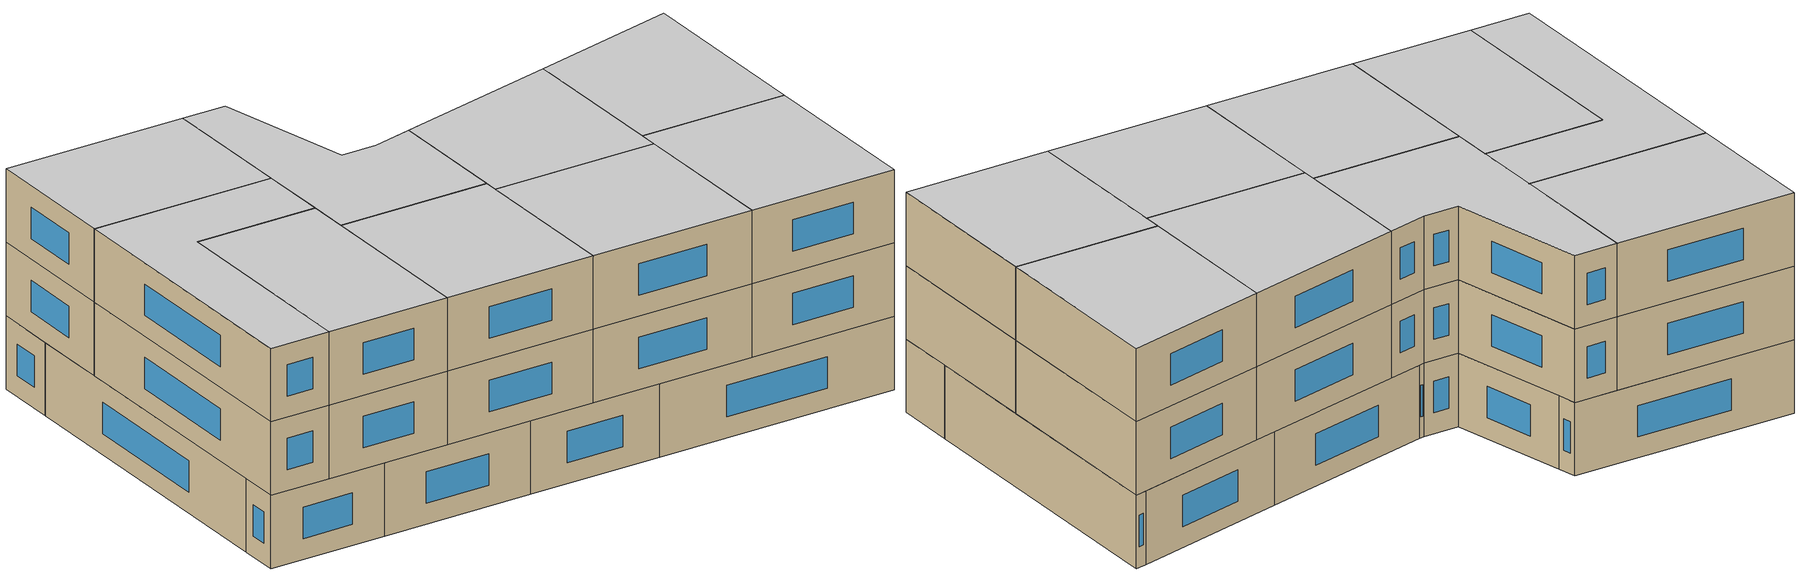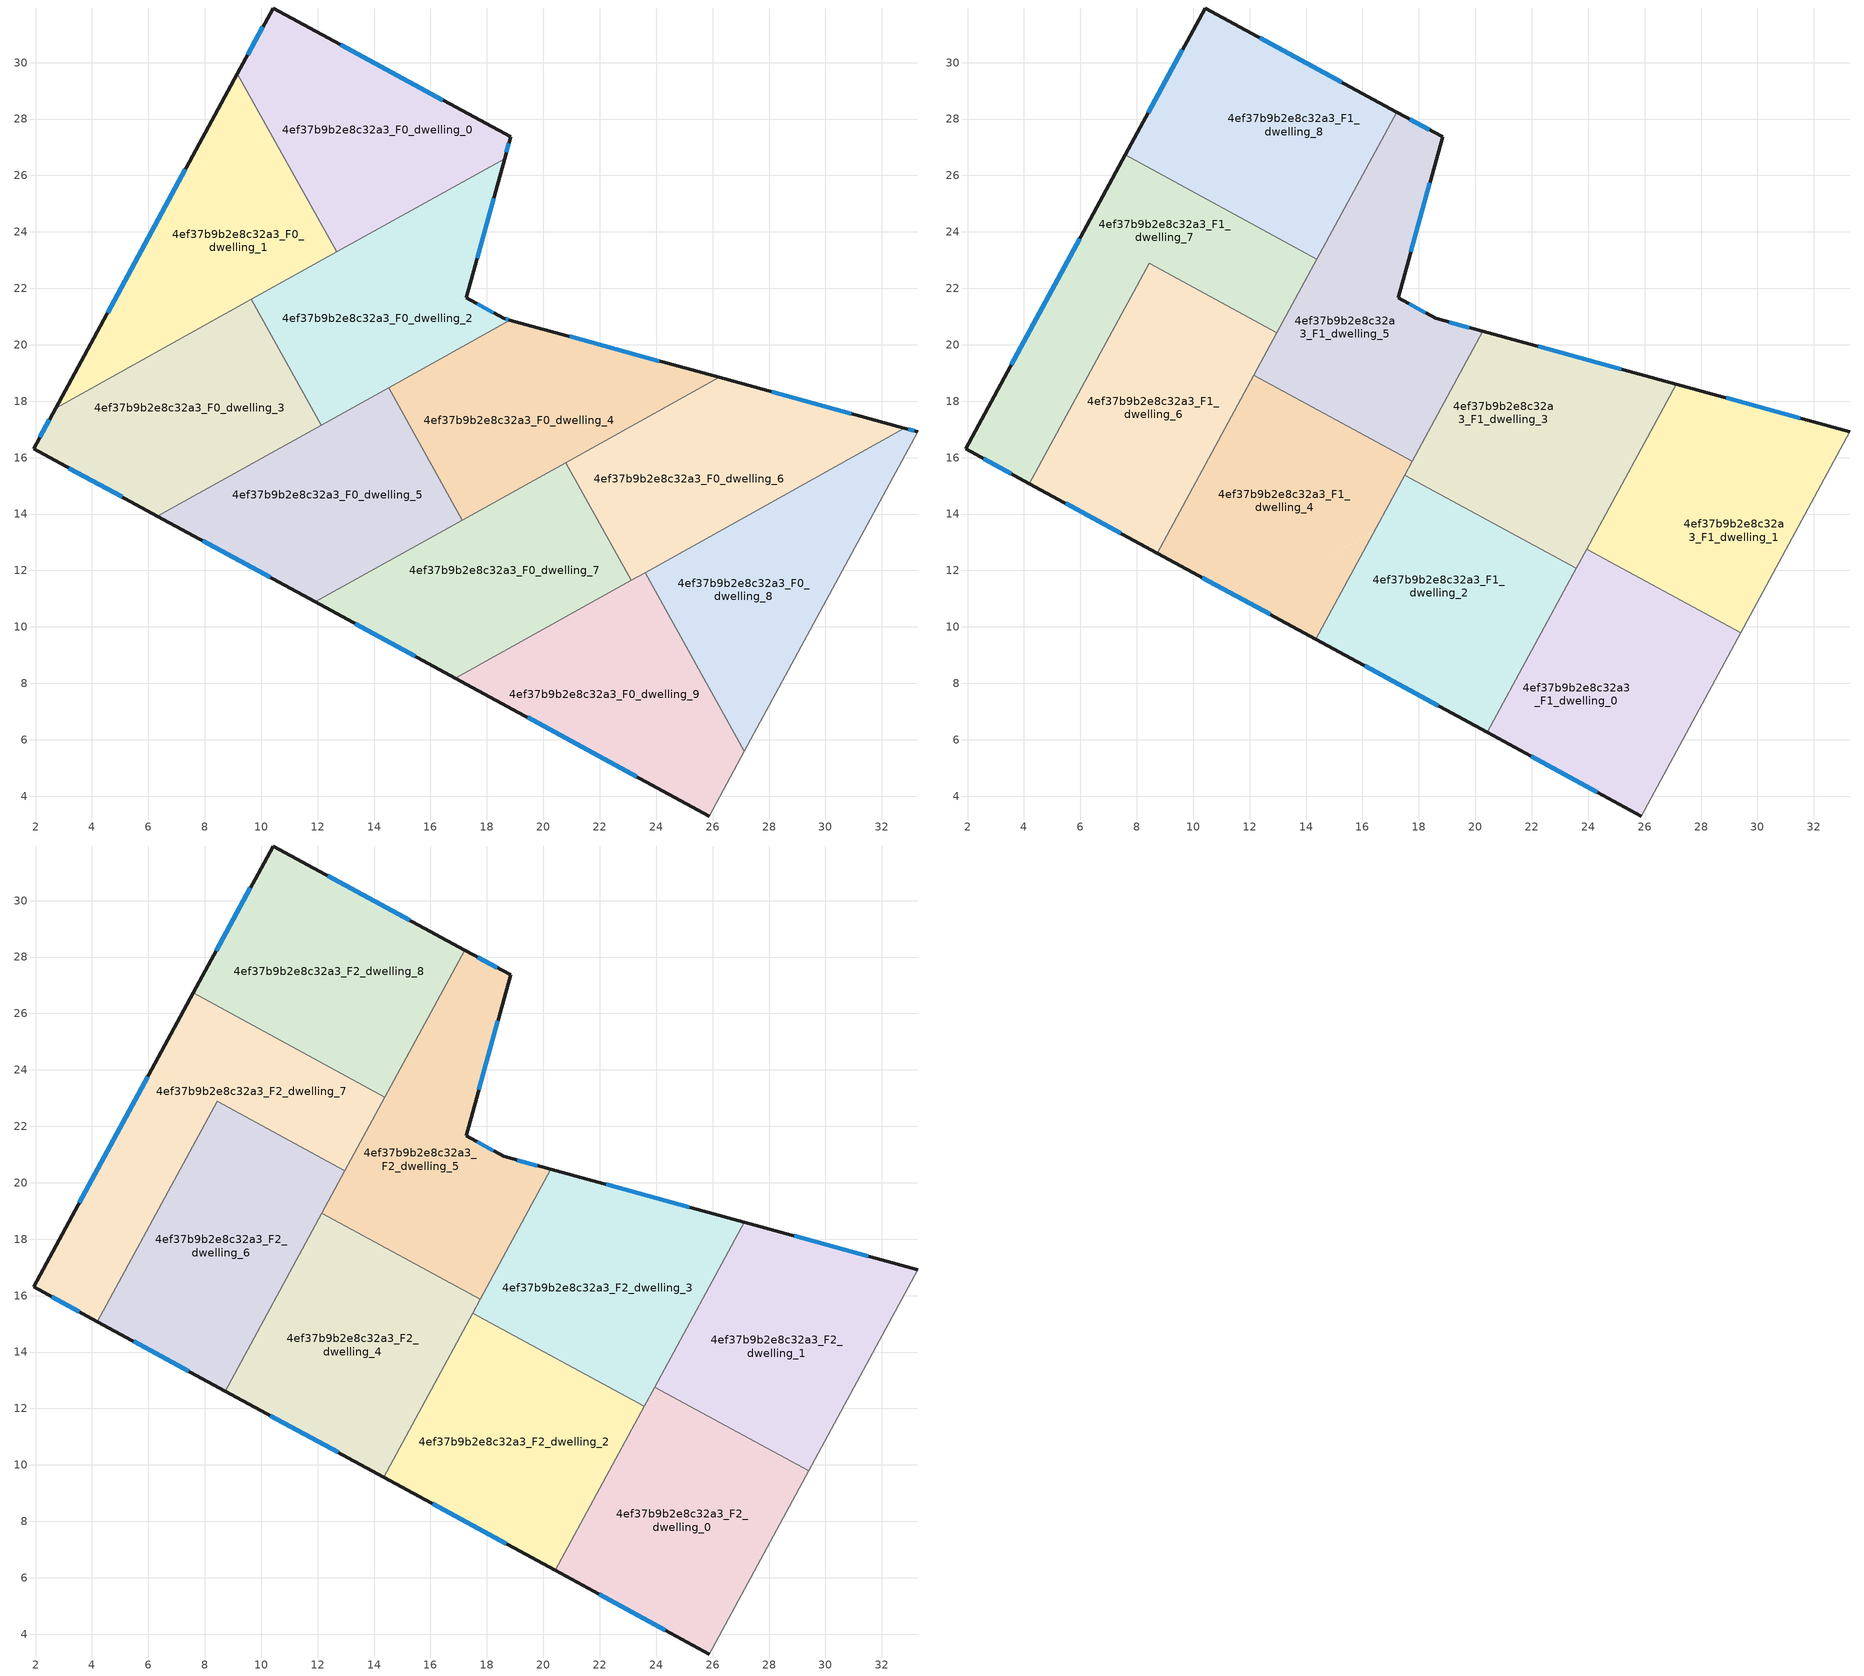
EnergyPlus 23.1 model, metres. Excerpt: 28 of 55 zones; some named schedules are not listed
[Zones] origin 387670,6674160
4ef37b9b2e8c32a3_F0_dwelling_0
 floor ground (EU_floor_Construction): 18.84,27.37 18.63,26.6 12.68,23.29 9.16,29.61 10.42,31.94 z0
 wall outside (EU_wall_Construction): 18.63,26.6 18.84,27.37 10.42,31.94 9.16,29.61 z0:3
 wall to 4ef37b9b2e8c32a3_F0_dwelling_1 (EU_wall_Construction): 9.16,29.61 12.68,23.29 z0:3
 wall to 4ef37b9b2e8c32a3_F0_dwelling_2 (EU_wall_Construction): 12.68,23.29 18.63,26.6 z0:3
 window (EU_Window_Construction): 10.06,31.27 9.52,30.28 / 16.43,28.67 12.83,30.63 / 18.69,26.82 18.78,27.15 z0.86:2.14
4ef37b9b2e8c32a3_F0_dwelling_1
 floor ground (EU_floor_Construction): 9.16,29.61 12.68,23.29 2.71,17.75 z0
 wall outside (EU_wall_Construction): 9.16,29.61 2.71,17.75 z0:3
 wall to 4ef37b9b2e8c32a3_F0_dwelling_3 (EU_wall_Construction): 2.71,17.75 9.65,21.61 z0:3
 wall to 4ef37b9b2e8c32a3_F0_dwelling_2 (EU_wall_Construction): 9.65,21.61 12.68,23.29 z0:3
 window (EU_Window_Construction): 7.32,26.22 4.55,21.14 z0.86:2.14
4ef37b9b2e8c32a3_F0_dwelling_2
 floor ground (EU_floor_Construction): 18.63,26.6 17.27,21.66 18.6,20.93 18.82,20.88 12.13,17.16 9.65,21.61 z0
 wall outside (EU_wall_Construction): 18.82,20.88 18.6,20.93 17.27,21.66 18.63,26.6 z0:3
 wall to 4ef37b9b2e8c32a3_F0_dwelling_3 (EU_wall_Construction): 9.65,21.61 12.13,17.16 z0:3
 wall to 4ef37b9b2e8c32a3_F0_dwelling_4 (EU_wall_Construction): 14.51,18.48 18.82,20.88 z0:3
 wall to 4ef37b9b2e8c32a3_F0_dwelling_5 (EU_wall_Construction): 12.13,17.16 14.51,18.48 z0:3
 window (EU_Window_Construction): 18.76,20.89 18.66,20.92 / 17.66,23.07 18.24,25.19 / 18.22,21.14 17.65,21.45 z0.86:2.14
4ef37b9b2e8c32a3_F0_dwelling_3
 floor ground (EU_floor_Construction): 9.65,21.61 12.13,17.16 6.32,13.92 1.93,16.31 2.71,17.75 z0
 wall outside (EU_wall_Construction): 2.71,17.75 1.93,16.31 6.32,13.92 z0:3
 wall to 4ef37b9b2e8c32a3_F0_dwelling_5 (EU_wall_Construction): 6.32,13.92 12.13,17.16 z0:3
 window (EU_Window_Construction): 3.18,15.63 5.07,14.61 / 2.49,17.34 2.15,16.72 z0.86:2.14
4ef37b9b2e8c32a3_F0_dwelling_4
 floor ground (EU_floor_Construction): 26.23,18.84 17.13,13.78 14.51,18.48 18.82,20.88 z0
 wall outside (EU_wall_Construction): 26.23,18.84 18.82,20.88 z0:3
 wall to 4ef37b9b2e8c32a3_F0_dwelling_5 (EU_wall_Construction): 14.51,18.48 17.13,13.78 z0:3
 wall to 4ef37b9b2e8c32a3_F0_dwelling_6 (EU_wall_Construction): 20.8,15.82 26.23,18.84 z0:3
 wall to 4ef37b9b2e8c32a3_F0_dwelling_7 (EU_wall_Construction): 17.13,13.78 20.8,15.82 z0:3
 window (EU_Window_Construction): 24.11,19.42 20.93,20.3 z0.86:2.14
 ceiling adiabatic (EU_roof_Construction): 26.23,18.84 18.82,20.88 14.51,18.48 17.13,13.78 z3
4ef37b9b2e8c32a3_F0_dwelling_5
 floor ground (EU_floor_Construction): 14.51,18.48 17.13,13.78 11.92,10.88 6.32,13.92 z0
 wall outside (EU_wall_Construction): 6.32,13.92 11.92,10.88 z0:3
 wall to 4ef37b9b2e8c32a3_F0_dwelling_7 (EU_wall_Construction): 11.92,10.88 17.13,13.78 z0:3
 window (EU_Window_Construction): 7.92,13.06 10.32,11.75 z0.86:2.14
4ef37b9b2e8c32a3_F0_dwelling_6
 floor ground (EU_floor_Construction): 32.8,17.04 23.12,11.65 20.8,15.82 26.23,18.84 z0
 wall outside (EU_wall_Construction): 32.8,17.04 26.23,18.84 z0:3
 wall to 4ef37b9b2e8c32a3_F0_dwelling_7 (EU_wall_Construction): 20.8,15.82 23.12,11.65 z0:3
 wall to 4ef37b9b2e8c32a3_F0_dwelling_8 (EU_wall_Construction): 23.61,11.93 32.8,17.04 z0:3
 wall to 4ef37b9b2e8c32a3_F0_dwelling_9 (EU_wall_Construction): 23.12,11.65 23.61,11.93 z0:3
 window (EU_Window_Construction): 30.92,17.56 28.1,18.33 z0.86:2.14
4ef37b9b2e8c32a3_F0_dwelling_7
 floor ground (EU_floor_Construction): 20.8,15.82 23.12,11.65 16.88,8.19 11.92,10.88 z0
 wall outside (EU_wall_Construction): 11.92,10.88 16.88,8.19 z0:3
 wall to 4ef37b9b2e8c32a3_F0_dwelling_9 (EU_wall_Construction): 16.88,8.19 23.12,11.65 z0:3
 window (EU_Window_Construction): 13.34,10.11 15.46,8.96 z0.86:2.14
4ef37b9b2e8c32a3_F0_dwelling_8
 floor ground (EU_floor_Construction): 33.28,16.91 27.13,5.59 23.6,11.93 32.8,17.04 z0
 wall outside (EU_wall_Construction): 33.28,16.91 32.8,17.04 z0:3
 wall adiabatic (EU_wall_Construction): 27.13,5.59 33.28,16.91 z0:3
 wall to 4ef37b9b2e8c32a3_F0_dwelling_9 (EU_wall_Construction): 23.6,11.93 27.13,5.59 z0:3
 window (EU_Window_Construction): 33.14,16.95 32.94,17 z0.86:2.14
4ef37b9b2e8c32a3_F0_dwelling_9
 floor ground (EU_floor_Construction): 23.6,11.93 27.13,5.59 25.88,3.3 16.88,8.19 z0
 wall outside (EU_wall_Construction): 16.88,8.19 25.88,3.3 z0:3
 wall adiabatic (EU_wall_Construction): 25.88,3.3 27.13,5.59 z0:3
 window (EU_Window_Construction): 19.45,6.79 23.31,4.69 z0.86:2.14
4ef37b9b2e8c32a3_F1_dwelling_0
 floor to 4ef37b9b2e8c32a3_F0_dwelling_9 (EU_floor_Construction): 23.6,11.93 27.13,5.59 25.88,3.3 20.43,6.26 23.46,11.85 z3
 floor to 4ef37b9b2e8c32a3_F0_dwelling_8 (EU_floor_Construction): 29.41,9.78 27.13,5.59 23.6,11.93 24.52,12.44 z3
 floor to 4ef37b9b2e8c32a3_F0_dwelling_6 (EU_floor_Construction): 24.52,12.44 23.46,11.85 23.95,12.75 z3
 wall outside (EU_wall_Construction): 20.43,6.26 25.88,3.3 z3:6
 wall to 4ef37b9b2e8c32a3_F1_dwelling_1 (EU_wall_Construction): 29.41,9.78 23.95,12.75 z3:6
 wall adiabatic (EU_wall_Construction): 25.88,3.3 29.41,9.78 z3:6
 wall to 4ef37b9b2e8c32a3_F1_dwelling_2 (EU_wall_Construction): 23.59,12.07 20.43,6.26 z3:6
 wall to 4ef37b9b2e8c32a3_F1_dwelling_3 (EU_wall_Construction): 23.95,12.75 23.59,12.07 z3:6
 window (EU_Window_Construction): 21.99,5.41 24.33,4.14 z3.86:5.14
4ef37b9b2e8c32a3_F1_dwelling_1
 floor to 4ef37b9b2e8c32a3_F0_dwelling_8 (EU_floor_Construction): 33.28,16.91 29.41,9.78 24.52,12.44 32.8,17.04 z3
 floor to 4ef37b9b2e8c32a3_F0_dwelling_6 (EU_floor_Construction): 32.8,17.04 24.52,12.44 23.95,12.75 27.13,18.6 z3
 wall outside (EU_wall_Construction): 33.28,16.91 27.13,18.6 z3:6
 wall adiabatic (EU_wall_Construction): 29.41,9.78 33.28,16.91 z3:6
 wall to 4ef37b9b2e8c32a3_F1_dwelling_3 (EU_wall_Construction): 27.13,18.6 23.95,12.75 z3:6
 window (EU_Window_Construction): 31.52,17.39 28.89,18.11 z3.86:5.14
4ef37b9b2e8c32a3_F1_dwelling_2
 floor to 4ef37b9b2e8c32a3_F0_dwelling_7 (EU_floor_Construction): 22.58,12.62 23.12,11.65 16.88,8.19 14.34,9.57 16.41,13.38 18.76,14.69 z3
 floor to 4ef37b9b2e8c32a3_F0_dwelling_9 (EU_floor_Construction): 23.46,11.85 20.43,6.26 16.88,8.19 z3
 floor to 4ef37b9b2e8c32a3_F0_dwelling_5 (EU_floor_Construction): 16.87,14.24 17.13,13.78 16.41,13.38 z3
 floor adiabatic (EU_floor_Construction): 18.76,14.69 17.13,13.78 16.87,14.24 17.49,15.38 z3
 floor to 4ef37b9b2e8c32a3_F0_dwelling_6 (EU_floor_Construction): 23.59,12.07 23.46,11.85 23.12,11.65 22.58,12.62 z3
 wall outside (EU_wall_Construction): 14.34,9.57 20.43,6.26 z3:6
 wall to 4ef37b9b2e8c32a3_F1_dwelling_3 (EU_wall_Construction): 23.59,12.07 17.49,15.38 z3:6
 wall to 4ef37b9b2e8c32a3_F1_dwelling_4 (EU_wall_Construction): 17.49,15.38 14.34,9.57 z3:6
 window (EU_Window_Construction): 16.08,8.62 18.69,7.21 z3.86:5.14
4ef37b9b2e8c32a3_F1_dwelling_3
 floor adiabatic (EU_floor_Construction): 26.23,18.84 18.76,14.69 17.49,15.38 20.27,20.48 z3
 floor to 4ef37b9b2e8c32a3_F0_dwelling_7 (EU_floor_Construction): 20.8,15.82 22.58,12.62 18.76,14.69 z3
 floor to 4ef37b9b2e8c32a3_F0_dwelling_6 (EU_floor_Construction): 27.13,18.6 23.59,12.07 22.58,12.62 20.8,15.82 26.23,18.84 z3
 wall outside (EU_wall_Construction): 27.13,18.6 20.27,20.48 z3:6
 wall to 4ef37b9b2e8c32a3_F1_dwelling_5 (EU_wall_Construction): 20.27,20.48 17.76,15.87 z3:6
 wall to 4ef37b9b2e8c32a3_F1_dwelling_4 (EU_wall_Construction): 17.76,15.87 17.5,15.38 z3:6
 window (EU_Window_Construction): 25.17,19.13 22.23,19.94 z3.86:5.14
4ef37b9b2e8c32a3_F1_dwelling_4
 floor to 4ef37b9b2e8c32a3_F0_dwelling_5 (EU_floor_Construction): 15.19,17.27 16.87,14.24 16.41,13.38 11.92,10.88 8.72,12.62 10.78,16.41 13.75,18.05 z3
 floor to 4ef37b9b2e8c32a3_F0_dwelling_7 (EU_floor_Construction): 16.41,13.38 14.34,9.57 11.92,10.88 z3
 floor to 4ef37b9b2e8c32a3_F0_dwelling_3 (EU_floor_Construction): 11.65,18.01 12.13,17.16 10.78,16.41 z3
 floor adiabatic (EU_floor_Construction): 17.76,15.87 16.87,14.24 15.19,17.27 z3
 floor to 4ef37b9b2e8c32a3_F0_dwelling_2 (EU_floor_Construction): 13.75,18.05 12.13,17.16 11.65,18.01 12.15,18.92 z3
 wall outside (EU_wall_Construction): 8.72,12.62 14.34,9.57 z3:6
 wall to 4ef37b9b2e8c32a3_F1_dwelling_5 (EU_wall_Construction): 17.76,15.87 12.15,18.92 z3:6
 wall to 4ef37b9b2e8c32a3_F1_dwelling_6 (EU_wall_Construction): 12.15,18.92 8.72,12.62 z3:6
 window (EU_Window_Construction): 10.33,11.75 12.73,10.44 z3.86:5.14
4ef37b9b2e8c32a3_F1_dwelling_5
 floor to 4ef37b9b2e8c32a3_F0_dwelling_2 (EU_floor_Construction): 18.63,26.6 17.27,21.66 18.6,20.93 18.82,20.88 13.75,18.05 12.15,18.92 15.32,24.76 z3
 floor to 4ef37b9b2e8c32a3_F0_dwelling_0 (EU_floor_Construction): 18.84,27.37 18.63,26.6 15.32,24.76 17.21,28.25 z3
 floor to 4ef37b9b2e8c32a3_F0_dwelling_5 (EU_floor_Construction): 14.51,18.48 15.19,17.27 13.75,18.05 z3
 floor adiabatic (EU_floor_Construction): 20.27,20.48 17.76,15.87 15.19,17.27 14.51,18.48 18.82,20.88 z3
 wall outside (EU_wall_Construction): 20.27,20.48 18.6,20.93 17.27,21.66 18.84,27.37 17.21,28.25 z3:6
 wall to 4ef37b9b2e8c32a3_F1_dwelling_8 (EU_wall_Construction): 17.21,28.25 14.38,23.04 z3:6
 wall to 4ef37b9b2e8c32a3_F1_dwelling_7 (EU_wall_Construction): 14.38,23.04 12.97,20.43 z3:6
 wall to 4ef37b9b2e8c32a3_F1_dwelling_6 (EU_wall_Construction): 12.97,20.43 12.15,18.92 z3:6
 window (EU_Window_Construction): 19.79,20.61 19.08,20.8 / 18.37,27.62 17.68,28 / 17.72,23.29 18.39,25.73 / 18.22,21.14 17.65,21.45 z3.86:5.14
4ef37b9b2e8c32a3_F1_dwelling_6
 floor to 4ef37b9b2e8c32a3_F0_dwelling_3 (EU_floor_Construction): 9.65,21.61 11.65,18.01 10.78,16.41 6.32,13.92 4.2,15.08 6.91,20.08 z3
 floor to 4ef37b9b2e8c32a3_F0_dwelling_1 (EU_floor_Construction): 10.22,21.92 6.91,20.08 8.44,22.89 z3
 floor to 4ef37b9b2e8c32a3_F0_dwelling_5 (EU_floor_Construction): 10.78,16.41 8.72,12.62 6.32,13.92 z3
 floor to 4ef37b9b2e8c32a3_F0_dwelling_2 (EU_floor_Construction): 12.97,20.43 11.65,18.01 9.65,21.61 10.22,21.92 z3
 wall outside (EU_wall_Construction): 4.2,15.08 8.72,12.62 z3:6
 wall to 4ef37b9b2e8c32a3_F1_dwelling_7 (EU_wall_Construction): 12.97,20.43 8.44,22.89 4.2,15.08 z3:6
 window (EU_Window_Construction): 5.49,14.38 7.43,13.32 z3.86:5.14
4ef37b9b2e8c32a3_F1_dwelling_7
 floor to 4ef37b9b2e8c32a3_F0_dwelling_1 (EU_floor_Construction): 12.14,24.26 12.68,23.29 10.22,21.92 8.44,22.89 6.91,20.08 2.71,17.75 7.59,26.73 z3
 floor to 4ef37b9b2e8c32a3_F0_dwelling_0 (EU_floor_Construction): 13.29,23.63 12.68,23.29 12.14,24.26 z3
 floor to 4ef37b9b2e8c32a3_F0_dwelling_3 (EU_floor_Construction): 6.91,20.08 4.2,15.08 1.93,16.31 2.71,17.75 z3
 floor to 4ef37b9b2e8c32a3_F0_dwelling_2 (EU_floor_Construction): 14.38,23.04 12.97,20.43 10.22,21.92 13.29,23.63 z3
 wall outside (EU_wall_Construction): 7.59,26.73 1.93,16.31 4.2,15.08 z3:6
 wall to 4ef37b9b2e8c32a3_F1_dwelling_8 (EU_wall_Construction): 14.38,23.04 7.59,26.73 z3:6
 window (EU_Window_Construction): 2.58,15.96 3.55,15.43 / 5.97,23.75 3.55,19.28 z3.86:5.14
4ef37b9b2e8c32a3_F1_dwelling_8
 floor to 4ef37b9b2e8c32a3_F0_dwelling_0 (EU_floor_Construction): 17.21,28.25 15.32,24.76 13.29,23.63 12.14,24.26 9.16,29.61 10.42,31.94 z3
 floor to 4ef37b9b2e8c32a3_F0_dwelling_1 (EU_floor_Construction): 9.16,29.61 12.14,24.26 7.59,26.73 z3
 floor to 4ef37b9b2e8c32a3_F0_dwelling_2 (EU_floor_Construction): 15.32,24.76 14.38,23.04 13.29,23.63 z3
 wall outside (EU_wall_Construction): 17.21,28.25 10.42,31.94 7.59,26.73 z3:6
 window (EU_Window_Construction): 9.61,30.45 8.4,28.22 / 15.27,29.3 12.36,30.88 z3.86:5.14
4ef37b9b2e8c32a3_F2_dwelling_0
 floor to 4ef37b9b2e8c32a3_F1_dwelling_0 (EU_floor_Construction): 29.41,9.78 25.88,3.3 20.43,6.26 23.95,12.75 z6
 wall outside (EU_wall_Construction): 20.43,6.26 25.88,3.3 z6:9
 wall to 4ef37b9b2e8c32a3_F2_dwelling_1 (EU_wall_Construction): 29.41,9.78 23.95,12.75 z6:9
 wall adiabatic (EU_wall_Construction): 25.88,3.3 29.41,9.78 z6:9
 wall to 4ef37b9b2e8c32a3_F2_dwelling_2 (EU_wall_Construction): 23.59,12.07 20.43,6.26 z6:9
 wall to 4ef37b9b2e8c32a3_F2_dwelling_3 (EU_wall_Construction): 23.95,12.75 23.59,12.07 z6:9
 window (EU_Window_Construction): 21.99,5.41 24.33,4.14 z6.86:8.14
 ceiling to 4ef37b9b2e8c32a3_F3_dwelling_0 (EU_floor_Construction): 25.88,3.3 29.41,9.78 23.95,12.75 20.43,6.26 z9
4ef37b9b2e8c32a3_F2_dwelling_1
 floor to 4ef37b9b2e8c32a3_F1_dwelling_1 (EU_floor_Construction): 33.28,16.91 29.41,9.78 23.95,12.75 27.13,18.6 z6
 wall outside (EU_wall_Construction): 33.28,16.91 27.13,18.6 z6:9
 wall adiabatic (EU_wall_Construction): 29.41,9.78 33.28,16.91 z6:9
 wall to 4ef37b9b2e8c32a3_F2_dwelling_3 (EU_wall_Construction): 27.13,18.6 23.95,12.75 z6:9
 window (EU_Window_Construction): 31.52,17.39 28.89,18.11 z6.86:8.14
 ceiling to 4ef37b9b2e8c32a3_F3_dwelling_1 (EU_floor_Construction): 29.41,9.78 33.28,16.91 27.13,18.6 23.95,12.75 z9
4ef37b9b2e8c32a3_F2_dwelling_2
 floor to 4ef37b9b2e8c32a3_F1_dwelling_2 (EU_floor_Construction): 23.59,12.07 20.43,6.26 14.34,9.57 17.49,15.38 z6
 wall outside (EU_wall_Construction): 14.34,9.57 20.43,6.26 z6:9
 wall to 4ef37b9b2e8c32a3_F2_dwelling_3 (EU_wall_Construction): 23.59,12.07 17.49,15.38 z6:9
 wall to 4ef37b9b2e8c32a3_F2_dwelling_4 (EU_wall_Construction): 17.49,15.38 14.34,9.57 z6:9
 window (EU_Window_Construction): 16.08,8.62 18.69,7.21 z6.86:8.14
 ceiling to 4ef37b9b2e8c32a3_F3_dwelling_2 (EU_floor_Construction): 20.43,6.26 23.59,12.07 17.49,15.38 14.34,9.57 z9
4ef37b9b2e8c32a3_F2_dwelling_3
 floor to 4ef37b9b2e8c32a3_F1_dwelling_3 (EU_floor_Construction): 27.13,18.6 23.59,12.07 17.49,15.38 20.27,20.48 z6
 wall outside (EU_wall_Construction): 27.13,18.6 20.27,20.48 z6:9
 wall to 4ef37b9b2e8c32a3_F2_dwelling_5 (EU_wall_Construction): 20.27,20.48 17.76,15.87 z6:9
 wall to 4ef37b9b2e8c32a3_F2_dwelling_4 (EU_wall_Construction): 17.76,15.87 17.5,15.38 z6:9
 window (EU_Window_Construction): 25.17,19.13 22.23,19.94 z6.86:8.14
 ceiling to 4ef37b9b2e8c32a3_F3_dwelling_3 (EU_floor_Construction): 23.59,12.07 27.13,18.6 20.27,20.48 17.49,15.38 z9
4ef37b9b2e8c32a3_F2_dwelling_4
 floor to 4ef37b9b2e8c32a3_F1_dwelling_4 (EU_floor_Construction): 17.76,15.87 14.34,9.57 8.72,12.62 12.15,18.92 z6
 wall outside (EU_wall_Construction): 8.72,12.62 14.34,9.57 z6:9
 wall to 4ef37b9b2e8c32a3_F2_dwelling_5 (EU_wall_Construction): 17.76,15.87 12.15,18.92 z6:9
 wall to 4ef37b9b2e8c32a3_F2_dwelling_6 (EU_wall_Construction): 12.15,18.92 8.72,12.62 z6:9
 window (EU_Window_Construction): 10.33,11.75 12.73,10.44 z6.86:8.14
 ceiling to 4ef37b9b2e8c32a3_F3_dwelling_4 (EU_floor_Construction): 14.34,9.57 17.76,15.87 12.15,18.92 8.72,12.62 z9
4ef37b9b2e8c32a3_F2_dwelling_5
 floor to 4ef37b9b2e8c32a3_F1_dwelling_5 (EU_floor_Construction): 18.84,27.37 17.27,21.66 18.6,20.93 20.27,20.48 17.76,15.87 12.15,18.92 17.21,28.25 z6
 wall outside (EU_wall_Construction): 20.27,20.48 18.6,20.93 17.27,21.66 18.84,27.37 17.21,28.25 z6:9
 wall to 4ef37b9b2e8c32a3_F2_dwelling_8 (EU_wall_Construction): 17.21,28.25 14.38,23.04 z6:9
 wall to 4ef37b9b2e8c32a3_F2_dwelling_7 (EU_wall_Construction): 14.38,23.04 12.97,20.43 z6:9
 wall to 4ef37b9b2e8c32a3_F2_dwelling_6 (EU_wall_Construction): 12.97,20.43 12.15,18.92 z6:9
 window (EU_Window_Construction): 19.79,20.61 19.08,20.8 / 18.37,27.62 17.68,28 / 17.72,23.29 18.39,25.73 / 18.22,21.14 17.65,21.45 z6.86:8.14
 ceiling to 4ef37b9b2e8c32a3_F3_dwelling_5 (EU_floor_Construction): 17.76,15.87 20.27,20.48 18.6,20.93 17.27,21.66 18.84,27.37 17.21,28.25 12.15,18.92 z9
4ef37b9b2e8c32a3_F2_dwelling_6
 floor to 4ef37b9b2e8c32a3_F1_dwelling_6 (EU_floor_Construction): 12.97,20.43 8.72,12.62 4.2,15.08 8.44,22.89 z6
 wall outside (EU_wall_Construction): 4.2,15.08 8.72,12.62 z6:9
 wall to 4ef37b9b2e8c32a3_F2_dwelling_7 (EU_wall_Construction): 12.97,20.43 8.44,22.89 4.2,15.08 z6:9
 window (EU_Window_Construction): 5.49,14.38 7.43,13.32 z6.86:8.14
 ceiling to 4ef37b9b2e8c32a3_F3_dwelling_6 (EU_floor_Construction): 8.72,12.62 12.97,20.43 8.44,22.89 4.2,15.08 z9
4ef37b9b2e8c32a3_F2_dwelling_7
 floor to 4ef37b9b2e8c32a3_F1_dwelling_7 (EU_floor_Construction): 14.38,23.04 12.97,20.43 8.44,22.89 4.2,15.08 1.93,16.31 7.59,26.73 z6
 wall outside (EU_wall_Construction): 7.59,26.73 1.93,16.31 4.2,15.08 z6:9
 wall to 4ef37b9b2e8c32a3_F2_dwelling_8 (EU_wall_Construction): 14.38,23.04 7.59,26.73 z6:9
 window (EU_Window_Construction): 2.58,15.96 3.55,15.43 / 5.97,23.75 3.55,19.28 z6.86:8.14
 ceiling to 4ef37b9b2e8c32a3_F3_dwelling_7 (EU_floor_Construction): 12.97,20.43 14.38,23.04 7.59,26.73 1.93,16.31 4.2,15.08 8.44,22.89 z9
4ef37b9b2e8c32a3_F2_dwelling_8
 floor to 4ef37b9b2e8c32a3_F1_dwelling_8 (EU_floor_Construction): 17.21,28.25 14.38,23.04 7.59,26.73 10.42,31.94 z6
 wall outside (EU_wall_Construction): 17.21,28.25 10.42,31.94 7.59,26.73 z6:9
 window (EU_Window_Construction): 9.61,30.45 8.4,28.22 / 15.27,29.3 12.36,30.88 z6.86:8.14
 ceiling to 4ef37b9b2e8c32a3_F3_dwelling_8 (EU_floor_Construction): 14.38,23.04 17.21,28.25 10.42,31.94 7.59,26.73 z9
[Building]
EU S2 Campaign: North Axis=0; Terrain=City; Solar Distribution=FullExterior
[Site:Location]
Helsinki-Vantaa.AP: Latitude=60.317; Longitude=24.963; Time Zone=2; Elevation=54.6
[SizingPeriod:WeatherFileDays]
AnnualSizingPeriod: Begin Month=1; Begin Day of Month=1; End Month=12; End Day of Month=31; Day of Week for Start Day=Monday; Use Weather File Daylight Saving Period=No; Use Weather File Rain and Snow Indicators=No
[MATERIAL]
EU_InternalMass_Material: Roughness=MediumRough; Thickness=0.1; Conductivity=1; Density=1800; Specific Heat=900; Thermal Absorptance=0.9; Solar Absorptance=0.7; Visible Absorptance=0.7
[MATERIAL:NOMASS] Roughness=MediumRough; Thermal Absorptance=0.9; Solar Absorptance=0.7; Visible Absorptance=0.7
Name | Thermal Resistance
EU_wall_NoMass | 5.91765
EU_roof_NoMass | 11.1778
EU_floor_NoMass | 6.2875
[WINDOWMATERIAL:SIMPLEGLAZINGSYSTEM]
EU_Window_SimpleGlazing: UFactor=0.994035; Solar Heat Gain Coefficient=0.7; Visible Transmittance=0.7
[CONSTRUCTION]
EU_wall_Construction: EU_wall_NoMass
EU_roof_Construction: EU_roof_NoMass
EU_floor_Construction: EU_floor_NoMass
EU_Window_Construction: EU_Window_SimpleGlazing
EU_InternalMass_Construction: EU_InternalMass_Material
[ZONE] Type=1; Multiplier=1; Ceiling Height=autocalculate; Floor Area=autocalculate; Part of Total Floor Area=Yes
Name | Volume
4ef37b9b2e8c32a3_F0_dwelling_0; 4ef37b9b2e8c32a3_F0_dwelling_6 | 123.741
4ef37b9b2e8c32a3_F1_dwelling_0; 4ef37b9b2e8c32a3_F2_dwelling_0 | 137.49
4ef37b9b2e8c32a3_F0_dwelling_1 | 123.754
4ef37b9b2e8c32a3_F1_dwelling_1; 4ef37b9b2e8c32a3_F2_dwelling_1 | 137.496
4ef37b9b2e8c32a3_F0_dwelling_2 | 123.76
4ef37b9b2e8c32a3_F1_dwelling_2; 4ef37b9b2e8c32a3_F2_dwelling_2 | 137.515
4ef37b9b2e8c32a3_F0_dwelling_3 | 123.762
4ef37b9b2e8c32a3_F1_dwelling_3; 4ef37b9b2e8c32a3_F2_dwelling_3 | 137.491
4ef37b9b2e8c32a3_F0_dwelling_4; 4ef37b9b2e8c32a3_F0_dwelling_5 | 123.752
4ef37b9b2e8c32a3_F1_dwelling_4; 4ef37b9b2e8c32a3_F2_dwelling_4 | 137.511
4ef37b9b2e8c32a3_F1_dwelling_5; 4ef37b9b2e8c32a3_F2_dwelling_5; 4ef37b9b2e8c32a3_F1_dwelling_6; 4ef37b9b2e8c32a3_F2_dwelling_6 | 137.498
4ef37b9b2e8c32a3_F0_dwelling_7 | 123.751
4ef37b9b2e8c32a3_F1_dwelling_7; 4ef37b9b2e8c32a3_F2_dwelling_7 | 137.492
4ef37b9b2e8c32a3_F0_dwelling_8 | 123.745
4ef37b9b2e8c32a3_F1_dwelling_8; 4ef37b9b2e8c32a3_F2_dwelling_8 | 137.503
4ef37b9b2e8c32a3_F0_dwelling_9 | 123.761
[INTERNALMASS] Construction=EU_InternalMass_Construction
Name | Zone or ZoneList | Surface Area
4ef37b9b2e8c32a3_F0_dwelling_0_EU_InternalMass | 4ef37b9b2e8c32a3_F0_dwelling_0 | 41.2471
4ef37b9b2e8c32a3_F0_dwelling_1_EU_InternalMass | 4ef37b9b2e8c32a3_F0_dwelling_1 | 41.2513
4ef37b9b2e8c32a3_F0_dwelling_2_EU_InternalMass | 4ef37b9b2e8c32a3_F0_dwelling_2 | 41.2536
4ef37b9b2e8c32a3_F0_dwelling_3_EU_InternalMass | 4ef37b9b2e8c32a3_F0_dwelling_3 | 41.2538
4ef37b9b2e8c32a3_F0_dwelling_4_EU_InternalMass | 4ef37b9b2e8c32a3_F0_dwelling_4 | 41.2507
4ef37b9b2e8c32a3_F0_dwelling_5_EU_InternalMass | 4ef37b9b2e8c32a3_F0_dwelling_5 | 41.2505
4ef37b9b2e8c32a3_F0_dwelling_6_EU_InternalMass | 4ef37b9b2e8c32a3_F0_dwelling_6 | 41.2472
4ef37b9b2e8c32a3_F0_dwelling_7_EU_InternalMass | 4ef37b9b2e8c32a3_F0_dwelling_7 | 41.2503
4ef37b9b2e8c32a3_F0_dwelling_8_EU_InternalMass | 4ef37b9b2e8c32a3_F0_dwelling_8 | 41.2483
4ef37b9b2e8c32a3_F0_dwelling_9_EU_InternalMass | 4ef37b9b2e8c32a3_F0_dwelling_9 | 41.2537
4ef37b9b2e8c32a3_F1_dwelling_0_EU_InternalMass | 4ef37b9b2e8c32a3_F1_dwelling_0 | 45.8275
4ef37b9b2e8c32a3_F1_dwelling_1_EU_InternalMass | 4ef37b9b2e8c32a3_F1_dwelling_1 | 45.8311
4ef37b9b2e8c32a3_F1_dwelling_2_EU_InternalMass | 4ef37b9b2e8c32a3_F1_dwelling_2 | 45.8352
4ef37b9b2e8c32a3_F1_dwelling_3_EU_InternalMass | 4ef37b9b2e8c32a3_F1_dwelling_3 | 45.8295
4ef37b9b2e8c32a3_F1_dwelling_4_EU_InternalMass | 4ef37b9b2e8c32a3_F1_dwelling_4 | 45.8368
4ef37b9b2e8c32a3_F1_dwelling_5_EU_InternalMass | 4ef37b9b2e8c32a3_F1_dwelling_5 | 45.8331
4ef37b9b2e8c32a3_F1_dwelling_6_EU_InternalMass | 4ef37b9b2e8c32a3_F1_dwelling_6 | 45.8317
4ef37b9b2e8c32a3_F1_dwelling_7_EU_InternalMass | 4ef37b9b2e8c32a3_F1_dwelling_7 | 45.8307
4ef37b9b2e8c32a3_F1_dwelling_8_EU_InternalMass | 4ef37b9b2e8c32a3_F1_dwelling_8 | 45.833
4ef37b9b2e8c32a3_F2_dwelling_0_EU_InternalMass | 4ef37b9b2e8c32a3_F2_dwelling_0 | 45.8275
4ef37b9b2e8c32a3_F2_dwelling_1_EU_InternalMass | 4ef37b9b2e8c32a3_F2_dwelling_1 | 45.8311
4ef37b9b2e8c32a3_F2_dwelling_2_EU_InternalMass | 4ef37b9b2e8c32a3_F2_dwelling_2 | 45.8352
4ef37b9b2e8c32a3_F2_dwelling_3_EU_InternalMass | 4ef37b9b2e8c32a3_F2_dwelling_3 | 45.8295
4ef37b9b2e8c32a3_F2_dwelling_4_EU_InternalMass | 4ef37b9b2e8c32a3_F2_dwelling_4 | 45.8368
4ef37b9b2e8c32a3_F2_dwelling_5_EU_InternalMass | 4ef37b9b2e8c32a3_F2_dwelling_5 | 45.8331
4ef37b9b2e8c32a3_F2_dwelling_6_EU_InternalMass | 4ef37b9b2e8c32a3_F2_dwelling_6 | 45.8317
4ef37b9b2e8c32a3_F2_dwelling_7_EU_InternalMass | 4ef37b9b2e8c32a3_F2_dwelling_7 | 45.8307
4ef37b9b2e8c32a3_F2_dwelling_8_EU_InternalMass | 4ef37b9b2e8c32a3_F2_dwelling_8 | 45.833
[OTHEREQUIPMENT] Fuel Type=Electricity; Design Level Calculation Method=Watts/Area; Power per Zone Floor Area=1; Fraction Latent=0; Fraction Radiant=0; Fraction Lost=0; Carbon Dioxide Generation Rate=0; EndUse Subcategory=EU_Step8_InternalGains
Name | Zone or ZoneList or Space or SpaceList | Schedule
EU_Step8_InternalGain_4ef37b9b2e8c32a3_F0_dwelling_0_f000 | 4ef37b9b2e8c32a3_F0_dwelling_0 | EU_Step8_GainSchedule_4ef37b9b2e8c32a3_F0_dwelling_0_f000
EU_Step8_InternalGain_4ef37b9b2e8c32a3_F0_dwelling_1_f000 | 4ef37b9b2e8c32a3_F0_dwelling_1 | EU_Step8_GainSchedule_4ef37b9b2e8c32a3_F0_dwelling_1_f000
EU_Step8_InternalGain_4ef37b9b2e8c32a3_F0_dwelling_2_f000 | 4ef37b9b2e8c32a3_F0_dwelling_2 | EU_Step8_GainSchedule_4ef37b9b2e8c32a3_F0_dwelling_2_f000
EU_Step8_InternalGain_4ef37b9b2e8c32a3_F0_dwelling_3_f000 | 4ef37b9b2e8c32a3_F0_dwelling_3 | EU_Step8_GainSchedule_4ef37b9b2e8c32a3_F0_dwelling_3_f000
EU_Step8_InternalGain_4ef37b9b2e8c32a3_F0_dwelling_4_f000 | 4ef37b9b2e8c32a3_F0_dwelling_4 | EU_Step8_GainSchedule_4ef37b9b2e8c32a3_F0_dwelling_4_f000
EU_Step8_InternalGain_4ef37b9b2e8c32a3_F0_dwelling_5_f000 | 4ef37b9b2e8c32a3_F0_dwelling_5 | EU_Step8_GainSchedule_4ef37b9b2e8c32a3_F0_dwelling_5_f000
EU_Step8_InternalGain_4ef37b9b2e8c32a3_F0_dwelling_6_f000 | 4ef37b9b2e8c32a3_F0_dwelling_6 | EU_Step8_GainSchedule_4ef37b9b2e8c32a3_F0_dwelling_6_f000
EU_Step8_InternalGain_4ef37b9b2e8c32a3_F0_dwelling_7_f000 | 4ef37b9b2e8c32a3_F0_dwelling_7 | EU_Step8_GainSchedule_4ef37b9b2e8c32a3_F0_dwelling_7_f000
EU_Step8_InternalGain_4ef37b9b2e8c32a3_F0_dwelling_8_f000 | 4ef37b9b2e8c32a3_F0_dwelling_8 | EU_Step8_GainSchedule_4ef37b9b2e8c32a3_F0_dwelling_8_f000
EU_Step8_InternalGain_4ef37b9b2e8c32a3_F0_dwelling_9_f000 | 4ef37b9b2e8c32a3_F0_dwelling_9 | EU_Step8_GainSchedule_4ef37b9b2e8c32a3_F0_dwelling_9_f000
EU_Step8_InternalGain_4ef37b9b2e8c32a3_F1_dwelling_0_f000 | 4ef37b9b2e8c32a3_F1_dwelling_0 | EU_Step8_GainSchedule_4ef37b9b2e8c32a3_F1_dwelling_0_f000
EU_Step8_InternalGain_4ef37b9b2e8c32a3_F1_dwelling_1_f000 | 4ef37b9b2e8c32a3_F1_dwelling_1 | EU_Step8_GainSchedule_4ef37b9b2e8c32a3_F1_dwelling_1_f000
EU_Step8_InternalGain_4ef37b9b2e8c32a3_F1_dwelling_2_f000 | 4ef37b9b2e8c32a3_F1_dwelling_2 | EU_Step8_GainSchedule_4ef37b9b2e8c32a3_F1_dwelling_2_f000
EU_Step8_InternalGain_4ef37b9b2e8c32a3_F1_dwelling_3_f000 | 4ef37b9b2e8c32a3_F1_dwelling_3 | EU_Step8_GainSchedule_4ef37b9b2e8c32a3_F1_dwelling_3_f000
EU_Step8_InternalGain_4ef37b9b2e8c32a3_F1_dwelling_4_f000 | 4ef37b9b2e8c32a3_F1_dwelling_4 | EU_Step8_GainSchedule_4ef37b9b2e8c32a3_F1_dwelling_4_f000
EU_Step8_InternalGain_4ef37b9b2e8c32a3_F1_dwelling_5_f000 | 4ef37b9b2e8c32a3_F1_dwelling_5 | EU_Step8_GainSchedule_4ef37b9b2e8c32a3_F1_dwelling_5_f000
EU_Step8_InternalGain_4ef37b9b2e8c32a3_F1_dwelling_6_f000 | 4ef37b9b2e8c32a3_F1_dwelling_6 | EU_Step8_GainSchedule_4ef37b9b2e8c32a3_F1_dwelling_6_f000
EU_Step8_InternalGain_4ef37b9b2e8c32a3_F1_dwelling_7_f000 | 4ef37b9b2e8c32a3_F1_dwelling_7 | EU_Step8_GainSchedule_4ef37b9b2e8c32a3_F1_dwelling_7_f000
EU_Step8_InternalGain_4ef37b9b2e8c32a3_F1_dwelling_8_f000 | 4ef37b9b2e8c32a3_F1_dwelling_8 | EU_Step8_GainSchedule_4ef37b9b2e8c32a3_F1_dwelling_8_f000
EU_Step8_InternalGain_4ef37b9b2e8c32a3_F2_dwelling_0_f000 | 4ef37b9b2e8c32a3_F2_dwelling_0 | EU_Step8_GainSchedule_4ef37b9b2e8c32a3_F2_dwelling_0_f000
EU_Step8_InternalGain_4ef37b9b2e8c32a3_F2_dwelling_1_f000 | 4ef37b9b2e8c32a3_F2_dwelling_1 | EU_Step8_GainSchedule_4ef37b9b2e8c32a3_F2_dwelling_1_f000
EU_Step8_InternalGain_4ef37b9b2e8c32a3_F2_dwelling_2_f000 | 4ef37b9b2e8c32a3_F2_dwelling_2 | EU_Step8_GainSchedule_4ef37b9b2e8c32a3_F2_dwelling_2_f000
EU_Step8_InternalGain_4ef37b9b2e8c32a3_F2_dwelling_3_f000 | 4ef37b9b2e8c32a3_F2_dwelling_3 | EU_Step8_GainSchedule_4ef37b9b2e8c32a3_F2_dwelling_3_f000
EU_Step8_InternalGain_4ef37b9b2e8c32a3_F2_dwelling_4_f000 | 4ef37b9b2e8c32a3_F2_dwelling_4 | EU_Step8_GainSchedule_4ef37b9b2e8c32a3_F2_dwelling_4_f000
EU_Step8_InternalGain_4ef37b9b2e8c32a3_F2_dwelling_5_f000 | 4ef37b9b2e8c32a3_F2_dwelling_5 | EU_Step8_GainSchedule_4ef37b9b2e8c32a3_F2_dwelling_5_f000
EU_Step8_InternalGain_4ef37b9b2e8c32a3_F2_dwelling_6_f000 | 4ef37b9b2e8c32a3_F2_dwelling_6 | EU_Step8_GainSchedule_4ef37b9b2e8c32a3_F2_dwelling_6_f000
EU_Step8_InternalGain_4ef37b9b2e8c32a3_F2_dwelling_7_f000 | 4ef37b9b2e8c32a3_F2_dwelling_7 | EU_Step8_GainSchedule_4ef37b9b2e8c32a3_F2_dwelling_7_f000
EU_Step8_InternalGain_4ef37b9b2e8c32a3_F2_dwelling_8_f000 | 4ef37b9b2e8c32a3_F2_dwelling_8 | EU_Step8_GainSchedule_4ef37b9b2e8c32a3_F2_dwelling_8_f000
[ZONEVENTILATION:DESIGNFLOWRATE] Schedule=EU_AlwaysOn; Design Flow Rate Calculation Method=AirChanges/Hour; Air Changes per Hour=0.596421; Ventilation Type=Natural; Fan Pressure Rise=0; Fan Total Efficiency=1; Constant Term Coefficient=1; Temperature Term Coefficient=0; Velocity Term Coefficient=0; Velocity Squared Term Coefficient=0; Minimum Indoor Temperature=-100; Maximum Indoor Temperature=100; Delta Temperature=-100; Minimum Outdoor Temperature=-100; Maximum Outdoor Temperature=100; Maximum Wind Speed=40
Name | Zone or ZoneList or Space or SpaceList
EU_ConstantAir_4ef37b9b2e8c32a3_F0_dwelling_0 | 4ef37b9b2e8c32a3_F0_dwelling_0
EU_ConstantAir_4ef37b9b2e8c32a3_F0_dwelling_1 | 4ef37b9b2e8c32a3_F0_dwelling_1
EU_ConstantAir_4ef37b9b2e8c32a3_F0_dwelling_2 | 4ef37b9b2e8c32a3_F0_dwelling_2
EU_ConstantAir_4ef37b9b2e8c32a3_F0_dwelling_3 | 4ef37b9b2e8c32a3_F0_dwelling_3
EU_ConstantAir_4ef37b9b2e8c32a3_F0_dwelling_4 | 4ef37b9b2e8c32a3_F0_dwelling_4
EU_ConstantAir_4ef37b9b2e8c32a3_F0_dwelling_5 | 4ef37b9b2e8c32a3_F0_dwelling_5
EU_ConstantAir_4ef37b9b2e8c32a3_F0_dwelling_6 | 4ef37b9b2e8c32a3_F0_dwelling_6
EU_ConstantAir_4ef37b9b2e8c32a3_F0_dwelling_7 | 4ef37b9b2e8c32a3_F0_dwelling_7
EU_ConstantAir_4ef37b9b2e8c32a3_F0_dwelling_8 | 4ef37b9b2e8c32a3_F0_dwelling_8
EU_ConstantAir_4ef37b9b2e8c32a3_F0_dwelling_9 | 4ef37b9b2e8c32a3_F0_dwelling_9
EU_ConstantAir_4ef37b9b2e8c32a3_F1_dwelling_0 | 4ef37b9b2e8c32a3_F1_dwelling_0
EU_ConstantAir_4ef37b9b2e8c32a3_F1_dwelling_1 | 4ef37b9b2e8c32a3_F1_dwelling_1
EU_ConstantAir_4ef37b9b2e8c32a3_F1_dwelling_2 | 4ef37b9b2e8c32a3_F1_dwelling_2
EU_ConstantAir_4ef37b9b2e8c32a3_F1_dwelling_3 | 4ef37b9b2e8c32a3_F1_dwelling_3
EU_ConstantAir_4ef37b9b2e8c32a3_F1_dwelling_4 | 4ef37b9b2e8c32a3_F1_dwelling_4
EU_ConstantAir_4ef37b9b2e8c32a3_F1_dwelling_5 | 4ef37b9b2e8c32a3_F1_dwelling_5
EU_ConstantAir_4ef37b9b2e8c32a3_F1_dwelling_6 | 4ef37b9b2e8c32a3_F1_dwelling_6
EU_ConstantAir_4ef37b9b2e8c32a3_F1_dwelling_7 | 4ef37b9b2e8c32a3_F1_dwelling_7
EU_ConstantAir_4ef37b9b2e8c32a3_F1_dwelling_8 | 4ef37b9b2e8c32a3_F1_dwelling_8
EU_ConstantAir_4ef37b9b2e8c32a3_F2_dwelling_0 | 4ef37b9b2e8c32a3_F2_dwelling_0
EU_ConstantAir_4ef37b9b2e8c32a3_F2_dwelling_1 | 4ef37b9b2e8c32a3_F2_dwelling_1
EU_ConstantAir_4ef37b9b2e8c32a3_F2_dwelling_2 | 4ef37b9b2e8c32a3_F2_dwelling_2
EU_ConstantAir_4ef37b9b2e8c32a3_F2_dwelling_3 | 4ef37b9b2e8c32a3_F2_dwelling_3
EU_ConstantAir_4ef37b9b2e8c32a3_F2_dwelling_4 | 4ef37b9b2e8c32a3_F2_dwelling_4
EU_ConstantAir_4ef37b9b2e8c32a3_F2_dwelling_5 | 4ef37b9b2e8c32a3_F2_dwelling_5
EU_ConstantAir_4ef37b9b2e8c32a3_F2_dwelling_6 | 4ef37b9b2e8c32a3_F2_dwelling_6
EU_ConstantAir_4ef37b9b2e8c32a3_F2_dwelling_7 | 4ef37b9b2e8c32a3_F2_dwelling_7
EU_ConstantAir_4ef37b9b2e8c32a3_F2_dwelling_8 | 4ef37b9b2e8c32a3_F2_dwelling_8
[HVACTEMPLATE:ZONE:IDEALLOADSAIRSYSTEM] System Availability Schedule=EU_AlwaysOn; Maximum Heating Supply Air Temperature=50; Minimum Cooling Supply Air Temperature=13; Maximum Heating Supply Air Humidity Ratio=0.0156; Minimum Cooling Supply Air Humidity Ratio=0.0077; Heating Limit=NoLimit; Cooling Limit=NoLimit; Heating Availability Schedule=EU_AlwaysOn; Cooling Availability Schedule=EU_CoolingOff; Dehumidification Control Type=ConstantSensibleHeatRatio; Cooling Sensible Heat Ratio=0.7; Dehumidification Setpoint=60; Humidification Control Type=None; Humidification Setpoint=30; Outdoor Air Method=None; Outdoor Air Flow Rate per Person=0.00944; Outdoor Air Flow Rate per Zone Floor Area=0; Outdoor Air Flow Rate per Zone=0; Demand Controlled Ventilation Type=None; Outdoor Air Economizer Type=NoEconomizer; Heat Recovery Type=None; Sensible Heat Recovery Effectiveness=0.7; Latent Heat Recovery Effectiveness=0.65
Name | Template Thermostat
4ef37b9b2e8c32a3_F0_dwelling_0 | EU_HeatOnly_4ef37b9b2e8c32a3_F0_dwelling_0
4ef37b9b2e8c32a3_F0_dwelling_1 | EU_HeatOnly_4ef37b9b2e8c32a3_F0_dwelling_1
4ef37b9b2e8c32a3_F0_dwelling_2 | EU_HeatOnly_4ef37b9b2e8c32a3_F0_dwelling_2
4ef37b9b2e8c32a3_F0_dwelling_3 | EU_HeatOnly_4ef37b9b2e8c32a3_F0_dwelling_3
4ef37b9b2e8c32a3_F0_dwelling_4 | EU_HeatOnly_4ef37b9b2e8c32a3_F0_dwelling_4
4ef37b9b2e8c32a3_F0_dwelling_5 | EU_HeatOnly_4ef37b9b2e8c32a3_F0_dwelling_5
4ef37b9b2e8c32a3_F0_dwelling_6 | EU_HeatOnly_4ef37b9b2e8c32a3_F0_dwelling_6
4ef37b9b2e8c32a3_F0_dwelling_7 | EU_HeatOnly_4ef37b9b2e8c32a3_F0_dwelling_7
4ef37b9b2e8c32a3_F0_dwelling_8 | EU_HeatOnly_4ef37b9b2e8c32a3_F0_dwelling_8
4ef37b9b2e8c32a3_F0_dwelling_9 | EU_HeatOnly_4ef37b9b2e8c32a3_F0_dwelling_9
4ef37b9b2e8c32a3_F1_dwelling_0 | EU_HeatOnly_4ef37b9b2e8c32a3_F1_dwelling_0
4ef37b9b2e8c32a3_F1_dwelling_1 | EU_HeatOnly_4ef37b9b2e8c32a3_F1_dwelling_1
4ef37b9b2e8c32a3_F1_dwelling_2 | EU_HeatOnly_4ef37b9b2e8c32a3_F1_dwelling_2
4ef37b9b2e8c32a3_F1_dwelling_3 | EU_HeatOnly_4ef37b9b2e8c32a3_F1_dwelling_3
4ef37b9b2e8c32a3_F1_dwelling_4 | EU_HeatOnly_4ef37b9b2e8c32a3_F1_dwelling_4
4ef37b9b2e8c32a3_F1_dwelling_5 | EU_HeatOnly_4ef37b9b2e8c32a3_F1_dwelling_5
4ef37b9b2e8c32a3_F1_dwelling_6 | EU_HeatOnly_4ef37b9b2e8c32a3_F1_dwelling_6
4ef37b9b2e8c32a3_F1_dwelling_7 | EU_HeatOnly_4ef37b9b2e8c32a3_F1_dwelling_7
4ef37b9b2e8c32a3_F1_dwelling_8 | EU_HeatOnly_4ef37b9b2e8c32a3_F1_dwelling_8
4ef37b9b2e8c32a3_F2_dwelling_0 | EU_HeatOnly_4ef37b9b2e8c32a3_F2_dwelling_0
4ef37b9b2e8c32a3_F2_dwelling_1 | EU_HeatOnly_4ef37b9b2e8c32a3_F2_dwelling_1
4ef37b9b2e8c32a3_F2_dwelling_2 | EU_HeatOnly_4ef37b9b2e8c32a3_F2_dwelling_2
4ef37b9b2e8c32a3_F2_dwelling_3 | EU_HeatOnly_4ef37b9b2e8c32a3_F2_dwelling_3
4ef37b9b2e8c32a3_F2_dwelling_4 | EU_HeatOnly_4ef37b9b2e8c32a3_F2_dwelling_4
4ef37b9b2e8c32a3_F2_dwelling_5 | EU_HeatOnly_4ef37b9b2e8c32a3_F2_dwelling_5
4ef37b9b2e8c32a3_F2_dwelling_6 | EU_HeatOnly_4ef37b9b2e8c32a3_F2_dwelling_6
4ef37b9b2e8c32a3_F2_dwelling_7 | EU_HeatOnly_4ef37b9b2e8c32a3_F2_dwelling_7
4ef37b9b2e8c32a3_F2_dwelling_8 | EU_HeatOnly_4ef37b9b2e8c32a3_F2_dwelling_8
[SIZING:ZONE] Zone Cooling Design Supply Air Temperature Input Method=SupplyAirTemperature; Zone Cooling Design Supply Air Temperature=13; Zone Heating Design Supply Air Temperature Input Method=SupplyAirTemperature; Zone Heating Design Supply Air Temperature=50; Zone Cooling Design Supply Air Humidity Ratio=0.008; Zone Heating Design Supply Air Humidity Ratio=0.008; Cooling Design Air Flow Method=DesignDay; Cooling Design Air Flow Rate=0; Cooling Minimum Air Flow per Zone Floor Area=0.000762; Cooling Minimum Air Flow=0; Cooling Minimum Air Flow Fraction=0.2; Heating Design Air Flow Method=DesignDay; Heating Design Air Flow Rate=0; Heating Maximum Air Flow per Zone Floor Area=0.002032; Heating Maximum Air Flow=0.141576; Heating Maximum Air Flow Fraction=0.3; Account for Dedicated Outdoor Air System=No; Dedicated Outdoor Air System Control Strategy=NeutralSupplyAir; Dedicated Outdoor Air Low Setpoint Temperature for Design=autosize; Dedicated Outdoor Air High Setpoint Temperature for Design=autosize; Zone Load Sizing Method=Sensible Load Only No Latent Load; Zone Latent Cooling Design Supply Air Humidity Ratio Input Method=HumidityRatioDifference; Zone Cooling Design Supply Air Humidity Ratio Difference=0.005; Zone Latent Heating Design Supply Air Humidity Ratio Input Method=HumidityRatioDifference; Zone Humidification Design Supply Air Humidity Ratio Difference=0.005
4ef37b9b2e8c32a3_F0_dwelling_0; 4ef37b9b2e8c32a3_F0_dwelling_1; 4ef37b9b2e8c32a3_F0_dwelling_2; 4ef37b9b2e8c32a3_F0_dwelling_3; 4ef37b9b2e8c32a3_F0_dwelling_4; 4ef37b9b2e8c32a3_F0_dwelling_5; 4ef37b9b2e8c32a3_F0_dwelling_6; 4ef37b9b2e8c32a3_F0_dwelling_7; 4ef37b9b2e8c32a3_F0_dwelling_8; 4ef37b9b2e8c32a3_F0_dwelling_9; 4ef37b9b2e8c32a3_F1_dwelling_0; 4ef37b9b2e8c32a3_F1_dwelling_1; 4ef37b9b2e8c32a3_F1_dwelling_2; 4ef37b9b2e8c32a3_F1_dwelling_3; 4ef37b9b2e8c32a3_F1_dwelling_4; 4ef37b9b2e8c32a3_F1_dwelling_5; 4ef37b9b2e8c32a3_F1_dwelling_6; 4ef37b9b2e8c32a3_F1_dwelling_7; 4ef37b9b2e8c32a3_F1_dwelling_8; 4ef37b9b2e8c32a3_F2_dwelling_0; 4ef37b9b2e8c32a3_F2_dwelling_1; 4ef37b9b2e8c32a3_F2_dwelling_2; 4ef37b9b2e8c32a3_F2_dwelling_3; 4ef37b9b2e8c32a3_F2_dwelling_4; 4ef37b9b2e8c32a3_F2_dwelling_5; 4ef37b9b2e8c32a3_F2_dwelling_6; 4ef37b9b2e8c32a3_F2_dwelling_7; 4ef37b9b2e8c32a3_F2_dwelling_8
[SCHEDULE:FILE] Column Number=1; Rows to Skip at Top=0; Number of Hours of Data=8760; Column Separator=Comma; Interpolate to Timestep=No; Minutes per Item=60; Adjust Schedule for Daylight Savings=Yes
Name | File
EU_Step8_GainSchedule_4ef37b9b2e8c32a3_F0_dwelling_0_f000 | ../../schedules/4ef37b9b2e8c32a3/4ef37b9b2e8c32a3_F0_dwelling_0_f000_gain.csv
EU_Step8_GainSchedule_4ef37b9b2e8c32a3_F0_dwelling_1_f000 | ../../schedules/4ef37b9b2e8c32a3/4ef37b9b2e8c32a3_F0_dwelling_1_f000_gain.csv
EU_Step8_GainSchedule_4ef37b9b2e8c32a3_F0_dwelling_2_f000 | ../../schedules/4ef37b9b2e8c32a3/4ef37b9b2e8c32a3_F0_dwelling_2_f000_gain.csv
EU_Step8_GainSchedule_4ef37b9b2e8c32a3_F0_dwelling_3_f000 | ../../schedules/4ef37b9b2e8c32a3/4ef37b9b2e8c32a3_F0_dwelling_3_f000_gain.csv
EU_Step8_GainSchedule_4ef37b9b2e8c32a3_F0_dwelling_4_f000 | ../../schedules/4ef37b9b2e8c32a3/4ef37b9b2e8c32a3_F0_dwelling_4_f000_gain.csv
EU_Step8_GainSchedule_4ef37b9b2e8c32a3_F0_dwelling_5_f000 | ../../schedules/4ef37b9b2e8c32a3/4ef37b9b2e8c32a3_F0_dwelling_5_f000_gain.csv
EU_Step8_GainSchedule_4ef37b9b2e8c32a3_F0_dwelling_6_f000 | ../../schedules/4ef37b9b2e8c32a3/4ef37b9b2e8c32a3_F0_dwelling_6_f000_gain.csv
EU_Step8_GainSchedule_4ef37b9b2e8c32a3_F0_dwelling_7_f000 | ../../schedules/4ef37b9b2e8c32a3/4ef37b9b2e8c32a3_F0_dwelling_7_f000_gain.csv
EU_Step8_GainSchedule_4ef37b9b2e8c32a3_F0_dwelling_8_f000 | ../../schedules/4ef37b9b2e8c32a3/4ef37b9b2e8c32a3_F0_dwelling_8_f000_gain.csv
EU_Step8_GainSchedule_4ef37b9b2e8c32a3_F0_dwelling_9_f000 | ../../schedules/4ef37b9b2e8c32a3/4ef37b9b2e8c32a3_F0_dwelling_9_f000_gain.csv
